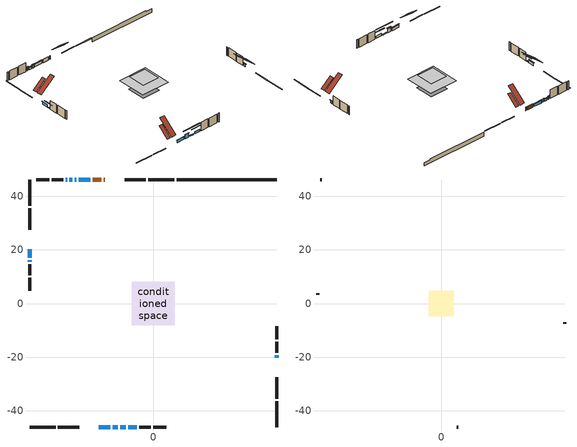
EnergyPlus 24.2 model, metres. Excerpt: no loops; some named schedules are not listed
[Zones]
conditioned space
 floor adiabatic (AdiabaticFloorConstruction): -8.06,-8.06 -8.06,8.06 8.06,8.06 8.06,-8.06 z3.25
 floor foundation (Slab1 construction): -5.08,-5.08 -5.08,5.08 5.08,5.08 5.08,-5.08 z-1.55
 floor foundation (Slab2 construction): -2.92,-2.92 -2.92,2.92 2.92,2.92 2.92,-2.92 z0
 wall outside (RimJoist1 construction): 7.78,46.15 -1.84,46.15 / -46.15,-46.15 -36.53,-46.15 / -46.15,46.15 -46.15,36.53 / 46.15,-46.15 46.15,-36.53 z0.81:1.11
 wall outside (RimJoist2 construction): -2.77,46.15 -10.74,46.15 / -35.6,-46.15 -27.63,-46.15 / -46.15,35.6 -46.15,27.63 / 46.15,-35.6 46.15,-27.63 z0.81:1.11
 wall outside (AdiabaticWallConstruction 1): -18.06,46.15 -18.47,46.15 / -19.4,46.15 -22.57,46.15 z0.81:2.84
 wall outside (AdiabaticWallConstruction): -20.31,-46.15 -16.04,-46.15 / -46.15,20.31 -46.15,17.11 / -23.5,46.15 -27.76,46.15 / 46.15,-20.31 46.15,-19.4 / -9.3,-46.15 -6.09,-46.15 z0.81:2.18; -15.12,-46.15 -13.29,-46.15 z0.81:2.94; -28.69,46.15 -29.3,46.15 / -32.23,46.15 -32.79,46.15 z0.81:2.44; -12.36,-46.15 -10.22,-46.15 z0.81:1.42; -46.15,16.18 -46.15,15.68 z0.81:1.31; -30.23,46.15 -31.3,46.15 z0.81:2.03
 wall outside (Wall1 construction): -33.71,46.15 -37.95,46.15 / -5.17,-46.15 -0.93,-46.15 / -46.15,14.75 -46.15,10.52 / 46.15,-18.47 46.15,-14.23 z0.81:5.69
 wall outside (Wall2 construction): -38.88,46.15 -43.74,46.15 / 0,-46.15 4.86,-46.15 / -46.15,9.59 -46.15,4.73 / 46.15,-13.31 46.15,-8.44 z0.81:5.69
 wall foundation (FoundationWall1 construction): 8.71,46.15,-1.55 8.71,46.15,0.81 42.41,46.15,0.81 42.41,46.15,0.4 46.15,46.15,0.4 46.15,46.15,-1.55
 window (WindowConstruction): -20.31,-46.15 -16.04,-46.15 z0.81:2.18
 window (WindowConstruction 4): -15.12,-46.15 -13.29,-46.15 z0.81:2.94
 window (WindowConstruction 5): -46.15,20.31 -46.15,17.11 z0.81:2.18
 window (WindowConstruction 6): -23.5,46.15 -27.76,46.15 z0.81:2.18
 window (WindowConstruction 7): -28.69,46.15 -29.3,46.15 z0.81:2.43
 window (WindowConstruction 9): -12.36,-46.15 -10.22,-46.15 z0.81:1.42
 window (WindowConstruction 10): -46.15,16.18 -46.15,15.68 z0.81:1.31
 window (WindowConstruction 1): -30.23,46.15 -31.3,46.15 z0.81:2.03
 window (WindowConstruction 2): 46.15,-20.31 46.15,-19.4 z0.81:2.18
 window (WindowConstruction 8): -32.23,46.15 -32.79,46.15 z0.81:2.43
 window (WindowConstruction 3): -9.3,-46.15 -6.09,-46.15 z0.81:2.18
 door (Door): -18.06,46.15 -18.47,46.15 z0.81:2.84
 door (Door 1): -19.4,46.15 -22.57,46.15 z0.81:2.84
 ceiling adiabatic (AdiabaticFloorConstruction): 8.06,-8.06 8.06,8.06 -8.06,8.06 -8.06,-8.06 z3.25
 roof outside (Roof1 construction): -13.52,46.15,5.69 -13.52,40.46,10.43 -11.66,40.46,10.43 -11.66,46.15,5.69; -24.85,-46.15,5.69 -24.85,-40.46,10.43 -26.7,-40.46,10.43 -26.7,-46.15,5.69; -46.15,24.85,5.69 -40.46,24.85,10.43 -40.46,26.7,10.43 -46.15,26.7,5.69; 46.15,-24.85,5.69 40.46,-24.85,10.43 40.46,-26.7,10.43 46.15,-26.7,5.69
attic - vented
 floor to conditioned space (Floor1 construction Reversed): -4.7,-4.7 -4.7,4.7 4.7,4.7 4.7,-4.7 z5.69
 wall outside (Wall3 construction): -44.67,46.15 -45.22,46.15 / 5.79,-46.15 6.34,-46.15 / -46.15,3.8 -46.15,3.25 / 46.15,-7.51 46.15,-6.96 z0.81:5.69
 roof outside (Roof2 construction): -17.13,46.15,5.69 -17.13,37.91,12.56 -14.44,37.91,12.56 -14.44,46.15,5.69; -21.24,-46.15,5.69 -21.24,-37.91,12.56 -23.92,-37.91,12.56 -23.92,-46.15,5.69; -46.15,21.24,5.69 -37.91,21.24,12.56 -37.91,23.92,12.56 -46.15,23.92,5.69; 46.15,-21.24,5.69 37.91,-21.24,12.56 37.91,-23.92,12.56 46.15,-23.92,5.69
shading: -15.75,-46.15 -20.61,-46.15 -20.61,-46.45 -15.75,-46.45 z2.48; -12.99,-46.15 -15.41,-46.15 -15.41,-46.45 -12.99,-46.45 z3.24; -46.15,16.81 -46.15,20.61 -46.45,20.61 -46.45,16.81 z2.48; -28.06,46.15 -23.2,46.15 -23.2,46.45 -28.06,46.45 z2.48; -29.6,46.15 -28.39,46.15 -28.39,46.45 -29.6,46.45 z2.73; -5.95,-46.15 -16.63,-46.15 -16.63,-46.45 -5.95,-46.45 z5.69; -46.15,13.24 -46.15,18.62 -46.45,18.62 -46.45,13.24 z3.75; -31.6,46.15 -29.93,46.15 -29.93,46.45 -31.6,46.45 z2.33; 46.15,-19.1 46.15,-20.61 46.45,-20.61 46.45,-19.1 z2.48; -33.08,46.15 -31.93,46.15 -31.93,46.45 -33.08,46.45 z2.73; -3.96,-46.15 -11.43,-46.15 -11.43,-46.45 -3.96,-46.45 z4.31
[Building]
Building 1: Terrain=Suburbs
[Site:Location]
Montreal Intl AP_QC: Latitude {deg}=45.47; Longitude {deg}=-73.74; Time Zone {hr}=-5; Elevation {m}=36; Keep Site Location Information=Yes
[Site:GroundTemperature:Shallow]
2.07863, -0.316383, -0.508184, 0.628371, 5.19101, 9.73239, 13.6695, 16.1636, 16.3755, 14.347, 10.5102, 6.10817
[Site:WaterMainsTemperature]
Calculation Method=Schedule; Temperature Schedule=mains temperature schedule
[Material] Roughness=Rough; Thermal Absorptance=0.9
Name | Thickness {m} | Conductivity {W/m-K} | Density {kg/m3} | Specific Heat {J/kg-K} | Solar Absorptance | Visible Absorptance
asphalt or fiberglass shingles | 0.00635 | 0.162714 | 1121.4 | 1465.45 | 0.84 | 0.84
ceiling loosefill ins | 0.254 | 0.0480833 | 16.02 | 1046.75 | 0.7 | 0.7
ceiling stud and cavity | 0.1397 | 0.0754156 | 65.682 | 1177.47 | 0.7 | 0.7
concrete 4.0 in. | 0.1016 | 1.803125 | 2242.8 | 837.4 | 0.7 | 0.7
concrete 8.0 in. | 0.2032 | 1.803125 | 2242.8 | 837.4 | 0.7 | 0.7
door material | 0.04445 | 0.0451087 | 512.64 | 1214.23 | 0.7 | 0.7
door material 1 | 0.04445 | 0.188738 | 512.64 | 1214.23 | 0.7 | 0.7
exterior vertical ins | 0.0436689 | 0.029427 | 32.04 | 1214.23 | 0.7 | 0.7
floor covering | 0.0127 | 0.0433444 | 54.468 | 1339.84 | 0.6 | 0.6
floor rigid ins; wall rigid ins 1 | 0.512978 | 0.029427 | 32.04 | 1214.23 | 0.7 | 0.7
floor stud and cavity | 0.1397 | 1.75129 | 37.0049 | 1207.88 | 0.7 | 0.7
furniture material conditioned space 1 | 0.1524 | 0.115458 | 640.8 | 1214.23 | 0.6 | 0.6
gypsum board | 0.0127 | 0.160291 | 801 | 837.4 | 0.6 | 0.6
gypsum board 1 | 0.0127 | 0.160291 | 801 | 837.4 | 0.7 | 0.7
osb sheathing 0.5 in. | 0.0127 | 0.115458 | 512.64 | 1214.23 | 0.7 | 0.7
osb sheathing 0.75 in. | 0.01905 | 0.115458 | 512.64 | 1214.23 | 0.7 | 0.7
osb sheathing 2.0 in. | 0.0508 | 0.115458 | 512.64 | 1214.23 | 0.7 | 0.7
rim joist rigid ins; wall rigid ins | 0.051816 | 0.029427 | 32.04 | 1214.23 | 0.7 | 0.7
rim joist stud and cavity | 0.0508 | 0.0409464 | 125.044 | 1163.47 | 0.6 | 0.6
roof rigid ins | 0.103632 | 0.029427 | 32.04 | 1214.23 | 0.7 | 0.7
roof stud and cavity | 0.2032 | 0.238982 | 78.34581 | 1123.46 | 0.7 | 0.7
wall stud and cavity | 0.1397 | 0.106925 | 139.0536 | 1170.24 | 0.7 | 0.7
wall stud and cavity 1 | 0.1397 | 0.104668 | 139.0536 | 1170.24 | 0.7 | 0.7
wall stud and cavity 2 | 0.0889 | 6.1454 | 50.32683 | 1063.81 | 0.6 | 0.6
wall stud and cavity 3 | 0.0889 | 0.380278 | 52.3479 | 1209.89 | 0.7 | 0.7
wall stud and cavity 4 | 0.0889 | 0.391764 | 83.0341 | 1211.67 | 0.7 | 0.7
wood siding | 0.0254 | 0.102417 | 544.68 | 1172.36 | 0 | 0
wood siding 1 | 0.00254 | 0.102417 | 544.68 | 1172.36 | 0 | 0
wood siding 2; wood siding 3; wood siding 4 | 0.0254 | 0.102417 | 544.68 | 1172.36 | 0.7 | 0.7
[WindowMaterial:SimpleGlazingSystem]
Name | U-Factor {W/m2-K} | Solar Heat Gain Coefficient
WindowMaterial | 3.09281 | 0.6
WindowMaterial 1 | 3.10643 | 0.59
WindowMaterial 2 | 3.117222 | 0.59
WindowMaterial 3 | 7.032203 | 0.77
WindowMaterial 4 | 3.06271 | 0.54
WindowMaterial 5 | 6.69323 | 0.75
WindowMaterial 6 | 5.16244 | 0.63
WindowMaterial 7 | 6.50188 | 0.55
[Construction]
AdiabaticFloorConstruction: floor stud and cavity, floor rigid ins, osb sheathing 0.75 in., floor covering
AdiabaticWallConstruction: wood siding 3, wall rigid ins 1, wall stud and cavity 3, gypsum board
AdiabaticWallConstruction 1: wood siding 4, wall rigid ins 1, wall stud and cavity 3, gypsum board
Door: door material
Door 1: door material 1
Floor1 construction Reversed: gypsum board, ceiling stud and cavity, ceiling loosefill ins
FoundationWall1 construction: concrete 8.0 in., gypsum board 1
furniture construction conditioned space 1: furniture material conditioned space 1
PartitionWallConstruction: gypsum board, wall stud and cavity 4, gypsum board
RimJoist1 construction; RimJoist2 construction: wood siding 2, rim joist rigid ins, osb sheathing 2.0 in., rim joist stud and cavity
Roof1 construction: asphalt or fiberglass shingles, roof rigid ins, osb sheathing 0.75 in., roof stud and cavity, gypsum board
Roof2 construction: asphalt or fiberglass shingles
Slab1 construction; Slab2 construction: concrete 4.0 in.
Wall1 construction: wood siding, wall rigid ins, osb sheathing 0.5 in., wall stud and cavity, gypsum board
Wall2 construction: wood siding, wall rigid ins, osb sheathing 0.5 in., wall stud and cavity 1, gypsum board
Wall3 construction: wood siding 1, wall stud and cavity 2
WindowConstruction; WindowConstruction 3; WindowConstruction 5; WindowConstruction 6: WindowMaterial
WindowConstruction 1: WindowMaterial 1
WindowConstruction 10: WindowMaterial 7
WindowConstruction 2: WindowMaterial 2
WindowConstruction 4: WindowMaterial 3
WindowConstruction 7: WindowMaterial 4
WindowConstruction 8: WindowMaterial 5
WindowConstruction 9: WindowMaterial 6
[Zone] Multiplier=1; Part of Total Floor Area=Yes
Name | Volume {m3}
attic - vented | 88.8018
conditioned space | 907.5
[Space]
Name | Zone | Volume {m3}
attic - vented 1 | attic - vented | 88.8018
conditioned space 1 | conditioned space | 907.5
[ZoneInfiltration:EffectiveLeakageArea]
infil attic - vented 1: Zone or Space=attic - vented 1; Schedule=Always On Discrete; Effective Air Leakage Area {cm2}=3539.2; Stack Coefficient=0.000816882; Wind Coefficient=1.93108e-05
[ZoneMixing]
whole house fan mix: Zone or Space=attic - vented; Schedule=Always On Continuous; Design Flow Rate Calculation Method=Flow/Zone; Design Flow Rate {m3/s}=0; Source Zone or Space=conditioned space
[SurfaceProperty:ExposedFoundationPerimeter] Exposed Perimeter Calculation Method=TotalExposedPerimeter
Name | Total Exposed Perimeter {m}
Slab1 | 37.439
Slab2 | 14.076
[InternalMass] Zone or ZoneList=conditioned space; Space or SpaceList=conditioned space 1
Name | Construction | Surface Area {m2}
furniture mass conditioned space 1 | furniture construction conditioned space 1 | 158.84
partition wall mass | PartitionWallConstruction | 397.1
[Lights]
interior lighting: Zone or ZoneList or Space or SpaceList=conditioned space 1; Schedule=interior lighting schedule; Design Level Calculation Method=LightingLevel; Lighting Level {W}=343.2; Return Air Fraction=0; Fraction Radiant=0.6; Fraction Visible=0.2; Fraction Replaceable=1
[People]
occupants: Zone or ZoneList or Space or SpaceList=conditioned space 1; Number of People Schedule=occupants schedule; Number of People Calculation Method=People; Number of People=3; Fraction Radiant=0.314171; Sensible Heat Fraction=0.56303; Activity Level Schedule=occupants activity schedule; Carbon Dioxide Generation Rate {m3/s-W}=0; Enable ASHRAE 55 Comfort Warnings=No; Mean Radiant Temperature Calculation Type=EnclosureAveraged
[ElectricEquipment] Zone or ZoneList or Space or SpaceList=conditioned space 1; Design Level Calculation Method=EquipmentLevel
Name | Schedule | Design Level {W} | Fraction Latent | Fraction Radiant | Fraction Lost
clothes dryer | clothes dryer schedule | 140.772 | 0.015 | 0.081 | 0.85
clothes washer | clothes washer schedule | 32.1985 | 0.03 | 0.162 | 0.7
cooking range | cooking range schedule | 215.147 | 0.08 | 0.432 | 0.2
dishwasher | dishwasher schedule | 66.8632 | 0.3 | 0.18 | 0.4
fridge | fridge schedule | 72.9452 | 0 | 0.6 | 0
mech vent house fan | mech vent house fan schedule | 0 | 0 | 0 | 1
mech vent house fan cfis | mech vent house fan cfis schedule | 0 | 0 | 0 | 0
misc plug loads | misc plug loads schedule | 494.7 | 0.045 | 0.513 | 0.1
whole house fan | Always On Discrete | 0 | 0 | 0 | 1
[OtherEquipment] Zone or ZoneList or Space or SpaceList=conditioned space 1; Design Level Calculation Method=EquipmentLevel
Name | Fuel Type | Schedule | Design Level {W} | Fraction Latent | Fraction Radiant | Fraction Lost
clothes dryer 1 | Electricity | clothes dryer schedule | 0 | 0.015 | 0.081 | 0.85
cooking range 1 | Electricity | cooking range schedule | 0 | 0.08 | 0.432 | 0.2
general water use latent | None | general water use schedule | 62.594 | 1 | 0 | 0
general water use sensible | None | general water use schedule | -61.6891 | 0 | 0.6 | 0
mech vent house fan latent load | None | Always On Discrete | 0 | 1 | 0 | 0
mech vent house fan sensible load | None | Always On Discrete | 0 | 0 | 0 | 0
water heater energy adjustment1 | Electricity | Always On Discrete | 0.01 | 0 | 0 | 1
[ZoneInfiltration:DesignFlowRate] Zone or ZoneList or Space or SpaceList=conditioned space 1; Schedule=Always On Discrete; Design Flow Rate Calculation Method=Flow/Zone; Design Flow Rate {m3/s}=0
infil flow; natural vent flow; whole house fan flow
[Foundation:Kiva] Initial Indoor Air Temperature {C}=21; Wall Depth Below Slab {m}=0.2032
Name | Wall Height Above Grade {m} | Custom Block Material Name 1 | Custom Block Depth 1 {m} | Custom Block X Position 1 {m} | Custom Block Z Position 1 {m}
Foundation Kiva 1 | 0.810006 | exterior vertical ins | 2.36001 | 0.2159 | 0
Foundation Kiva 2 | 0.1016
[Foundation:Kiva:Settings]
Soil Conductivity {W/m-K}=0.849921; Soil Density {kg/m3}=1842.3; Soil Specific Heat {J/kg-K}=418.7; Ground Solar Absorptivity=0.9; Ground Thermal Absorptivity=0.9; Ground Surface Roughness {m}=0.03; Far-Field Width {m}=40; Deep-Ground Boundary Condition=ZeroFlux; Deep-Ground Depth {m}=40; Minimum Cell Dimension {m}=0.2; Maximum Cell Growth Coefficient=3; Simulation Timestep=Timestep
[Exterior:Lights]
exterior lighting: Schedule=exterior lighting schedule; Design Level {W}=75.6
[Schedule:Constant]
Name | Hourly Value
Always On Continuous; mech vent house fan schedule; mech vent house fan cfis schedule; Always On Discrete | 1
occupants activity schedule | 117.228
fridge schedule | 0
[Schedule:Week:Daily]
interior lighting schedule Week Rule - Jan1-Jan27: interior lighting schedule day, interior lighting schedule day, interior lighting schedule day, interior lighting schedule day, interior lighting schedule day, interior lighting schedule day, interior lighting schedule day, interior lighting schedule default day, interior lighting schedule default day, interior lighting schedule default day, interior lighting schedule default day, interior lighting schedule default day
interior lighting schedule Week Rule - Jan28-Feb3: interior lighting schedule day, interior lighting schedule day, interior lighting schedule day, interior lighting schedule day, interior lighting schedule day 1, interior lighting schedule day 1, interior lighting schedule day 1, interior lighting schedule default day, interior lighting schedule default day, interior lighting schedule default day, interior lighting schedule default day, interior lighting schedule default day
interior lighting schedule Week Rule - Feb4-Feb24: interior lighting schedule day 1, interior lighting schedule day 1, interior lighting schedule day 1, interior lighting schedule day 1, interior lighting schedule day 1, interior lighting schedule day 1, interior lighting schedule day 1, interior lighting schedule default day, interior lighting schedule default day, interior lighting schedule default day, interior lighting schedule default day, interior lighting schedule default day
interior lighting schedule Week Rule - Feb25-Mar3: interior lighting schedule day 1, interior lighting schedule day 1, interior lighting schedule day 1, interior lighting schedule day 1, interior lighting schedule day 2, interior lighting schedule day 2, interior lighting schedule day 2, interior lighting schedule default day, interior lighting schedule default day, interior lighting schedule default day, interior lighting schedule default day, interior lighting schedule default day
interior lighting schedule Week Rule - Mar4-Mar31: interior lighting schedule day 2, interior lighting schedule day 2, interior lighting schedule day 2, interior lighting schedule day 2, interior lighting schedule day 2, interior lighting schedule day 2, interior lighting schedule day 2, interior lighting schedule default day, interior lighting schedule default day, interior lighting schedule default day, interior lighting schedule default day, interior lighting schedule default day
interior lighting schedule Week Rule - Apr1-Apr28: interior lighting schedule day 3, interior lighting schedule day 3, interior lighting schedule day 3, interior lighting schedule day 3, interior lighting schedule day 3, interior lighting schedule day 3, interior lighting schedule day 3, interior lighting schedule default day, interior lighting schedule default day, interior lighting schedule default day, interior lighting schedule default day, interior lighting schedule default day
interior lighting schedule Week Rule - Apr29-May5: interior lighting schedule day 3, interior lighting schedule day 3, interior lighting schedule day 4, interior lighting schedule day 4, interior lighting schedule day 4, interior lighting schedule day 4, interior lighting schedule day 4, interior lighting schedule default day, interior lighting schedule default day, interior lighting schedule default day, interior lighting schedule default day, interior lighting schedule default day
interior lighting schedule Week Rule - May6-May26: interior lighting schedule day 4, interior lighting schedule day 4, interior lighting schedule day 4, interior lighting schedule day 4, interior lighting schedule day 4, interior lighting schedule day 4, interior lighting schedule day 4, interior lighting schedule default day, interior lighting schedule default day, interior lighting schedule default day, interior lighting schedule default day, interior lighting schedule default day
interior lighting schedule Week Rule - May27-Jun2: interior lighting schedule day 4, interior lighting schedule day 4, interior lighting schedule day 4, interior lighting schedule day 4, interior lighting schedule day 4, interior lighting schedule day 5, interior lighting schedule day 5, interior lighting schedule default day, interior lighting schedule default day, interior lighting schedule default day, interior lighting schedule default day, interior lighting schedule default day
interior lighting schedule Week Rule - Jun3-Jun30: interior lighting schedule day 5, interior lighting schedule day 5, interior lighting schedule day 5, interior lighting schedule day 5, interior lighting schedule day 5, interior lighting schedule day 5, interior lighting schedule day 5, interior lighting schedule default day, interior lighting schedule default day, interior lighting schedule default day, interior lighting schedule default day, interior lighting schedule default day
interior lighting schedule Week Rule - Jul1-Jul28: interior lighting schedule day 6, interior lighting schedule day 6, interior lighting schedule day 6, interior lighting schedule day 6, interior lighting schedule day 6, interior lighting schedule day 6, interior lighting schedule day 6, interior lighting schedule default day, interior lighting schedule default day, interior lighting schedule default day, interior lighting schedule default day, interior lighting schedule default day
interior lighting schedule Week Rule - Jul29-Aug4: interior lighting schedule day 6, interior lighting schedule day 6, interior lighting schedule day 6, interior lighting schedule day 7, interior lighting schedule day 7, interior lighting schedule day 7, interior lighting schedule day 7, interior lighting schedule default day, interior lighting schedule default day, interior lighting schedule default day, interior lighting schedule default day, interior lighting schedule default day
interior lighting schedule Week Rule - Aug5-Aug25: interior lighting schedule day 7, interior lighting schedule day 7, interior lighting schedule day 7, interior lighting schedule day 7, interior lighting schedule day 7, interior lighting schedule day 7, interior lighting schedule day 7, interior lighting schedule default day, interior lighting schedule default day, interior lighting schedule default day, interior lighting schedule default day, interior lighting schedule default day
interior lighting schedule Week Rule - Aug26-Sep1: interior lighting schedule day 7, interior lighting schedule day 7, interior lighting schedule day 7, interior lighting schedule day 7, interior lighting schedule day 7, interior lighting schedule day 7, interior lighting schedule day 8, interior lighting schedule default day, interior lighting schedule default day, interior lighting schedule default day, interior lighting schedule default day, interior lighting schedule default day
interior lighting schedule Week Rule - Sep2-Sep29: interior lighting schedule day 8, interior lighting schedule day 8, interior lighting schedule day 8, interior lighting schedule day 8, interior lighting schedule day 8, interior lighting schedule day 8, interior lighting schedule day 8, interior lighting schedule default day, interior lighting schedule default day, interior lighting schedule default day, interior lighting schedule default day, interior lighting schedule default day
interior lighting schedule Week Rule - Sep30-Oct6: interior lighting schedule day 8, interior lighting schedule day 9, interior lighting schedule day 9, interior lighting schedule day 9, interior lighting schedule day 9, interior lighting schedule day 9, interior lighting schedule day 9, interior lighting schedule default day, interior lighting schedule default day, interior lighting schedule default day, interior lighting schedule default day, interior lighting schedule default day
interior lighting schedule Week Rule - Oct7-Oct27: interior lighting schedule day 9, interior lighting schedule day 9, interior lighting schedule day 9, interior lighting schedule day 9, interior lighting schedule day 9, interior lighting schedule day 9, interior lighting schedule day 9, interior lighting schedule default day, interior lighting schedule default day, interior lighting schedule default day, interior lighting schedule default day, interior lighting schedule default day
interior lighting schedule Week Rule - Oct28-Nov3: interior lighting schedule day 9, interior lighting schedule day 9, interior lighting schedule day 9, interior lighting schedule day 9, interior lighting schedule day 10, interior lighting schedule day 10, interior lighting schedule day 10, interior lighting schedule default day, interior lighting schedule default day, interior lighting schedule default day, interior lighting schedule default day, interior lighting schedule default day
interior lighting schedule Week Rule - Nov4-Nov24: interior lighting schedule day 10, interior lighting schedule day 10, interior lighting schedule day 10, interior lighting schedule day 10, interior lighting schedule day 10, interior lighting schedule day 10, interior lighting schedule day 10, interior lighting schedule default day, interior lighting schedule default day, interior lighting schedule default day, interior lighting schedule default day, interior lighting schedule default day
interior lighting schedule Week Rule - Nov25-Dec1: interior lighting schedule day 10, interior lighting schedule day 10, interior lighting schedule day 10, interior lighting schedule day 10, interior lighting schedule day 10, interior lighting schedule day 10, interior lighting schedule day 11, interior lighting schedule default day, interior lighting schedule default day, interior lighting schedule default day, interior lighting schedule default day, interior lighting schedule default day
interior lighting schedule Week Rule - Dec2-Dec31: interior lighting schedule day 11, interior lighting schedule day 11, interior lighting schedule day 11, interior lighting schedule day 11, interior lighting schedule day 11, interior lighting schedule day 11, interior lighting schedule day 11, interior lighting schedule default day, interior lighting schedule default day, interior lighting schedule default day, interior lighting schedule default day, interior lighting schedule default day
occupants schedule Week Rule - Jan1-Dec31: occupants schedule day, occupants schedule day, occupants schedule day, occupants schedule day, occupants schedule day, occupants schedule day, occupants schedule day, occupants schedule default day, occupants schedule default day, occupants schedule default day, occupants schedule default day, occupants schedule default day
clothes dryer schedule Week Rule - Jan1-Dec31: clothes dryer schedule day, clothes dryer schedule day, clothes dryer schedule day, clothes dryer schedule day, clothes dryer schedule day, clothes dryer schedule day, clothes dryer schedule day, clothes dryer schedule default day, clothes dryer schedule default day, clothes dryer schedule default day, clothes dryer schedule default day, clothes dryer schedule default day
clothes washer schedule Week Rule - Jan1-Dec31: clothes washer schedule day, clothes washer schedule day, clothes washer schedule day, clothes washer schedule day, clothes washer schedule day, clothes washer schedule day, clothes washer schedule day, clothes washer schedule default day, clothes washer schedule default day, clothes washer schedule default day, clothes washer schedule default day, clothes washer schedule default day
cooking range schedule Week Rule - Jan1-Dec31: cooking range schedule day, cooking range schedule day, cooking range schedule day, cooking range schedule day, cooking range schedule day, cooking range schedule day, cooking range schedule day, cooking range schedule default day, cooking range schedule default day, cooking range schedule default day, cooking range schedule default day, cooking range schedule default day
dishwasher schedule Week Rule - Jan1-Dec31: dishwasher schedule day, dishwasher schedule day, dishwasher schedule day, dishwasher schedule day, dishwasher schedule day, dishwasher schedule day, dishwasher schedule day, dishwasher schedule default day, dishwasher schedule default day, dishwasher schedule default day, dishwasher schedule default day, dishwasher schedule default day
misc plug loads schedule Week Rule - Jan1-Dec31: misc plug loads schedule day, misc plug loads schedule day, misc plug loads schedule day, misc plug loads schedule day, misc plug loads schedule day, misc plug loads schedule day, misc plug loads schedule day, misc plug loads schedule default day, misc plug loads schedule default day, misc plug loads schedule default day, misc plug loads schedule default day, misc plug loads schedule default day
general water use schedule Week Rule - Jan1-Dec31: general water use schedule day, general water use schedule day, general water use schedule day, general water use schedule day, general water use schedule day, general water use schedule day, general water use schedule day, general water use schedule default day, general water use schedule default day, general water use schedule default day, general water use schedule default day, general water use schedule default day
exterior lighting schedule Week Rule - Jan1-Jan27: exterior lighting schedule day, exterior lighting schedule day, exterior lighting schedule day, exterior lighting schedule day, exterior lighting schedule day, exterior lighting schedule day, exterior lighting schedule day, exterior lighting schedule default day, exterior lighting schedule default day, exterior lighting schedule default day, exterior lighting schedule default day, exterior lighting schedule default day
exterior lighting schedule Week Rule - Jan28-Feb3: exterior lighting schedule day, exterior lighting schedule day, exterior lighting schedule day, exterior lighting schedule day, exterior lighting schedule day 1, exterior lighting schedule day 1, exterior lighting schedule day 1, exterior lighting schedule default day, exterior lighting schedule default day, exterior lighting schedule default day, exterior lighting schedule default day, exterior lighting schedule default day
exterior lighting schedule Week Rule - Feb4-Feb24: exterior lighting schedule day 1, exterior lighting schedule day 1, exterior lighting schedule day 1, exterior lighting schedule day 1, exterior lighting schedule day 1, exterior lighting schedule day 1, exterior lighting schedule day 1, exterior lighting schedule default day, exterior lighting schedule default day, exterior lighting schedule default day, exterior lighting schedule default day, exterior lighting schedule default day
exterior lighting schedule Week Rule - Feb25-Mar3: exterior lighting schedule day 1, exterior lighting schedule day 1, exterior lighting schedule day 1, exterior lighting schedule day 1, exterior lighting schedule day 2, exterior lighting schedule day 2, exterior lighting schedule day 2, exterior lighting schedule default day, exterior lighting schedule default day, exterior lighting schedule default day, exterior lighting schedule default day, exterior lighting schedule default day
exterior lighting schedule Week Rule - Mar4-Mar31: exterior lighting schedule day 2, exterior lighting schedule day 2, exterior lighting schedule day 2, exterior lighting schedule day 2, exterior lighting schedule day 2, exterior lighting schedule day 2, exterior lighting schedule day 2, exterior lighting schedule default day, exterior lighting schedule default day, exterior lighting schedule default day, exterior lighting schedule default day, exterior lighting schedule default day
exterior lighting schedule Week Rule - Apr1-Apr28: exterior lighting schedule day 3, exterior lighting schedule day 3, exterior lighting schedule day 3, exterior lighting schedule day 3, exterior lighting schedule day 3, exterior lighting schedule day 3, exterior lighting schedule day 3, exterior lighting schedule default day, exterior lighting schedule default day, exterior lighting schedule default day, exterior lighting schedule default day, exterior lighting schedule default day
exterior lighting schedule Week Rule - Apr29-May5: exterior lighting schedule day 3, exterior lighting schedule day 3, exterior lighting schedule day 4, exterior lighting schedule day 4, exterior lighting schedule day 4, exterior lighting schedule day 4, exterior lighting schedule day 4, exterior lighting schedule default day, exterior lighting schedule default day, exterior lighting schedule default day, exterior lighting schedule default day, exterior lighting schedule default day
exterior lighting schedule Week Rule - May6-May26: exterior lighting schedule day 4, exterior lighting schedule day 4, exterior lighting schedule day 4, exterior lighting schedule day 4, exterior lighting schedule day 4, exterior lighting schedule day 4, exterior lighting schedule day 4, exterior lighting schedule default day, exterior lighting schedule default day, exterior lighting schedule default day, exterior lighting schedule default day, exterior lighting schedule default day
exterior lighting schedule Week Rule - May27-Jun2: exterior lighting schedule day 4, exterior lighting schedule day 4, exterior lighting schedule day 4, exterior lighting schedule day 4, exterior lighting schedule day 4, exterior lighting schedule day 5, exterior lighting schedule day 5, exterior lighting schedule default day, exterior lighting schedule default day, exterior lighting schedule default day, exterior lighting schedule default day, exterior lighting schedule default day
exterior lighting schedule Week Rule - Jun3-Jun30: exterior lighting schedule day 5, exterior lighting schedule day 5, exterior lighting schedule day 5, exterior lighting schedule day 5, exterior lighting schedule day 5, exterior lighting schedule day 5, exterior lighting schedule day 5, exterior lighting schedule default day, exterior lighting schedule default day, exterior lighting schedule default day, exterior lighting schedule default day, exterior lighting schedule default day
exterior lighting schedule Week Rule - Jul1-Jul28: exterior lighting schedule day 6, exterior lighting schedule day 6, exterior lighting schedule day 6, exterior lighting schedule day 6, exterior lighting schedule day 6, exterior lighting schedule day 6, exterior lighting schedule day 6, exterior lighting schedule default day, exterior lighting schedule default day, exterior lighting schedule default day, exterior lighting schedule default day, exterior lighting schedule default day
exterior lighting schedule Week Rule - Jul29-Aug4: exterior lighting schedule day 6, exterior lighting schedule day 6, exterior lighting schedule day 6, exterior lighting schedule day 7, exterior lighting schedule day 7, exterior lighting schedule day 7, exterior lighting schedule day 7, exterior lighting schedule default day, exterior lighting schedule default day, exterior lighting schedule default day, exterior lighting schedule default day, exterior lighting schedule default day
exterior lighting schedule Week Rule - Aug5-Aug25: exterior lighting schedule day 7, exterior lighting schedule day 7, exterior lighting schedule day 7, exterior lighting schedule day 7, exterior lighting schedule day 7, exterior lighting schedule day 7, exterior lighting schedule day 7, exterior lighting schedule default day, exterior lighting schedule default day, exterior lighting schedule default day, exterior lighting schedule default day, exterior lighting schedule default day
exterior lighting schedule Week Rule - Aug26-Sep1: exterior lighting schedule day 7, exterior lighting schedule day 7, exterior lighting schedule day 7, exterior lighting schedule day 7, exterior lighting schedule day 7, exterior lighting schedule day 7, exterior lighting schedule day 8, exterior lighting schedule default day, exterior lighting schedule default day, exterior lighting schedule default day, exterior lighting schedule default day, exterior lighting schedule default day
exterior lighting schedule Week Rule - Sep2-Sep29: exterior lighting schedule day 8, exterior lighting schedule day 8, exterior lighting schedule day 8, exterior lighting schedule day 8, exterior lighting schedule day 8, exterior lighting schedule day 8, exterior lighting schedule day 8, exterior lighting schedule default day, exterior lighting schedule default day, exterior lighting schedule default day, exterior lighting schedule default day, exterior lighting schedule default day
exterior lighting schedule Week Rule - Sep30-Oct6: exterior lighting schedule day 8, exterior lighting schedule day 9, exterior lighting schedule day 9, exterior lighting schedule day 9, exterior lighting schedule day 9, exterior lighting schedule day 9, exterior lighting schedule day 9, exterior lighting schedule default day, exterior lighting schedule default day, exterior lighting schedule default day, exterior lighting schedule default day, exterior lighting schedule default day
exterior lighting schedule Week Rule - Oct7-Oct27: exterior lighting schedule day 9, exterior lighting schedule day 9, exterior lighting schedule day 9, exterior lighting schedule day 9, exterior lighting schedule day 9, exterior lighting schedule day 9, exterior lighting schedule day 9, exterior lighting schedule default day, exterior lighting schedule default day, exterior lighting schedule default day, exterior lighting schedule default day, exterior lighting schedule default day
exterior lighting schedule Week Rule - Oct28-Nov3: exterior lighting schedule day 9, exterior lighting schedule day 9, exterior lighting schedule day 9, exterior lighting schedule day 9, exterior lighting schedule day 10, exterior lighting schedule day 10, exterior lighting schedule day 10, exterior lighting schedule default day, exterior lighting schedule default day, exterior lighting schedule default day, exterior lighting schedule default day, exterior lighting schedule default day
exterior lighting schedule Week Rule - Nov4-Nov24: exterior lighting schedule day 10, exterior lighting schedule day 10, exterior lighting schedule day 10, exterior lighting schedule day 10, exterior lighting schedule day 10, exterior lighting schedule day 10, exterior lighting schedule day 10, exterior lighting schedule default day, exterior lighting schedule default day, exterior lighting schedule default day, exterior lighting schedule default day, exterior lighting schedule default day
exterior lighting schedule Week Rule - Nov25-Dec1: exterior lighting schedule day 10, exterior lighting schedule day 10, exterior lighting schedule day 10, exterior lighting schedule day 10, exterior lighting schedule day 10, exterior lighting schedule day 10, exterior lighting schedule day 11, exterior lighting schedule default day, exterior lighting schedule default day, exterior lighting schedule default day, exterior lighting schedule default day, exterior lighting schedule default day
[Schedule:Year]
interior lighting schedule: interior lighting schedule Week Rule - Jan1-Jan27, 1, 1, 1, 27, interior lighting schedule Week Rule - Jan28-Feb3, 1, 28, 2, 3, interior lighting schedule Week Rule - Feb4-Feb24, 2, 4, 2, 24, interior lighting schedule Week Rule - Feb25-Mar3, 2, 25, 3, 3, interior lighting schedule Week Rule - Mar4-Mar31, 3, 4, 3, 31, interior lighting schedule Week Rule - Apr1-Apr28, 4, 1, 4, 28, interior lighting schedule Week Rule - Apr29-May5, 4, 29, 5, 5, interior lighting schedule Week Rule - May6-May26, 5, 6, 5, 26, interior lighting schedule Week Rule - May27-Jun2, 5, 27, 6, 2, interior lighting schedule Week Rule - Jun3-Jun30, 6, 3, 6, 30, interior lighting schedule Week Rule - Jul1-Jul28, 7, 1, 7, 28, interior lighting schedule Week Rule - Jul29-Aug4, 7, 29, 8, 4, interior lighting schedule Week Rule - Aug5-Aug25, 8, 5, 8, 25, interior lighting schedule Week Rule - Aug26-Sep1, 8, 26, 9, 1, interior lighting schedule Week Rule - Sep2-Sep29, 9, 2, 9, 29, interior lighting schedule Week Rule - Sep30-Oct6, 9, 30, 10, 6, interior lighting schedule Week Rule - Oct7-Oct27, 10, 7, 10, 27, interior lighting schedule Week Rule - Oct28-Nov3, 10, 28, 11, 3, interior lighting schedule Week Rule - Nov4-Nov24, 11, 4, 11, 24, interior lighting schedule Week Rule - Nov25-Dec1, 11, 25, 12, 1, interior lighting schedule Week Rule - Dec2-Dec31, 12, 2, 12, 31
occupants schedule: occupants schedule Week Rule - Jan1-Dec31, 1, 1, 12, 31
clothes dryer schedule: clothes dryer schedule Week Rule - Jan1-Dec31, 1, 1, 12, 31
clothes washer schedule: clothes washer schedule Week Rule - Jan1-Dec31, 1, 1, 12, 31
cooking range schedule: cooking range schedule Week Rule - Jan1-Dec31, 1, 1, 12, 31
dishwasher schedule: dishwasher schedule Week Rule - Jan1-Dec31, 1, 1, 12, 31
misc plug loads schedule: misc plug loads schedule Week Rule - Jan1-Dec31, 1, 1, 12, 31
general water use schedule: general water use schedule Week Rule - Jan1-Dec31, 1, 1, 12, 31
exterior lighting schedule: exterior lighting schedule Week Rule - Jan1-Jan27, 1, 1, 1, 27, exterior lighting schedule Week Rule - Jan28-Feb3, 1, 28, 2, 3, exterior lighting schedule Week Rule - Feb4-Feb24, 2, 4, 2, 24, exterior lighting schedule Week Rule - Feb25-Mar3, 2, 25, 3, 3, exterior lighting schedule Week Rule - Mar4-Mar31, 3, 4, 3, 31, exterior lighting schedule Week Rule - Apr1-Apr28, 4, 1, 4, 28, exterior lighting schedule Week Rule - Apr29-May5, 4, 29, 5, 5, exterior lighting schedule Week Rule - May6-May26, 5, 6, 5, 26, exterior lighting schedule Week Rule - May27-Jun2, 5, 27, 6, 2, exterior lighting schedule Week Rule - Jun3-Jun30, 6, 3, 6, 30, exterior lighting schedule Week Rule - Jul1-Jul28, 7, 1, 7, 28, exterior lighting schedule Week Rule - Jul29-Aug4, 7, 29, 8, 4, exterior lighting schedule Week Rule - Aug5-Aug25, 8, 5, 8, 25, exterior lighting schedule Week Rule - Aug26-Sep1, 8, 26, 9, 1, exterior lighting schedule Week Rule - Sep2-Sep29, 9, 2, 9, 29, exterior lighting schedule Week Rule - Sep30-Oct6, 9, 30, 10, 6, exterior lighting schedule Week Rule - Oct7-Oct27, 10, 7, 10, 27, exterior lighting schedule Week Rule - Oct28-Nov3, 10, 28, 11, 3, exterior lighting schedule Week Rule - Nov4-Nov24, 11, 4, 11, 24, exterior lighting schedule Week Rule - Nov25-Dec1, 11, 25, 12, 1, exterior lighting schedule Week Rule - Dec2-Dec31, 12, 2, 12, 31
[Schedule:Compact]
mains temperature schedule: Through: 01/01, For: AllDays, Until: 24:00, 6.56833, Through: 01/02, For: AllDays, Until: 24:00, 6.48722, Through: 01/03, For: AllDays, Until: 24:00, 6.40722, Through: 01/04, For: AllDays, Until: 24:00, 6.32889, Through: 01/05, For: AllDays, Until: 24:00, 6.25167, Through: 01/06, For: AllDays, Until: 24:00, 6.17611, Through: 01/07, For: AllDays, Until: 24:00, 6.10222, Through: 01/08, For: AllDays, Until: 24:00, 6.02944, Through: 01/09, For: AllDays, Until: 24:00, 5.95833, Through: 01/10, For: AllDays, Until: 24:00, 5.88889, Through: 01/11, For: AllDays, Until: 24:00, 5.82056, Through: 01/12, For: AllDays, Until: 24:00, 5.75444, Through: 01/13, For: AllDays, Until: 24:00, 5.68944, Through: 01/14, For: AllDays, Until: 24:00, 5.62611, Through: 01/15, For: AllDays, Until: 24:00, 5.56444, Through: 01/16, For: AllDays, Until: 24:00, 5.50444, Through: 01/17, For: AllDays, Until: 24:00, 5.44611, Through: 01/18, For: AllDays, Until: 24:00, 5.38944, Through: 01/19, For: AllDays, Until: 24:00, 5.33389, Through: 01/20, For: AllDays, Until: 24:00, 5.28111, Through: 01/21, For: AllDays, Until: 24:00, 5.22944, Through: 01/22, For: AllDays, Until: 24:00, 5.17944, Through: 01/23, For: AllDays, Until: 24:00, 5.13111, Through: 01/24, For: AllDays, Until: 24:00, 5.085, Through: 01/25, For: AllDays, Until: 24:00, 5.04056, Through: 01/26, For: AllDays, Until: 24:00, 4.99778, Through: 01/27, For: AllDays, Until: 24:00, 4.95667, Through: 01/28, For: AllDays, Until: 24:00, 4.91778, Through: 01/29, For: AllDays, Until: 24:00, 4.88056, Through: 01/30, For: AllDays, Until: 24:00, 4.845, Through: 01/31, For: AllDays, Until: 24:00, 4.81167, Through: 02/01, For: AllDays, Until: 24:00, 4.77944, Through: 02/02, For: AllDays, Until: 24:00, 4.75, Through: 02/03, For: AllDays, Until: 24:00, 4.72167, Through: 02/04, For: AllDays, Until: 24:00, 4.69611, Through: 02/05, For: AllDays, Until: 24:00, 4.67167, Through: 02/06, For: AllDays, Until: 24:00, 4.64944, Through: 02/07, For: AllDays, Until: 24:00, 4.62889, Through: 02/08, For: AllDays, Until: 24:00, 4.61056, Through: 02/09, For: AllDays, Until: 24:00, 4.59389, Through: 02/10, For: AllDays, Until: 24:00, 4.57944, Through: 02/11, For: AllDays, Until: 24:00, 4.56667, Through: 02/12, For: AllDays, Until: 24:00, 4.55611, Through: 02/13, For: AllDays, Until: 24:00, 4.54722, Through: 02/14, For: AllDays, Until: 24:00, 4.54056, Through: 02/15, For: AllDays, Until: 24:00, 4.53556, Through: 02/16, For: AllDays, Until: 24:00, 4.53278, Through: 02/17, For: AllDays, Until: 24:00, 4.53167, Through: 02/18, For: AllDays, Until: 24:00, 4.53278, Through: 02/19, For: AllDays, Until: 24:00, 4.53556, Through: 02/20, For: AllDays, Until: 24:00, 4.54056, Through: 02/21, For: AllDays, Until: 24:00, 4.54722, Through: 02/22, For: AllDays, Until: 24:00, 4.55611, Through: 02/23, For: AllDays, Until: 24:00, 4.56667, Through: 02/24, For: AllDays, Until: 24:00, 4.57944, Through: 02/25, For: AllDays, Until: 24:00, 4.59389, Through: 02/26, For: AllDays, Until: 24:00, 4.61056, Through: 02/27, For: AllDays, Until: 24:00, 4.62889, Through: 02/28, For: AllDays, Until: 24:00, 4.64889, Through: 03/01, For: AllDays, Until: 24:00, 4.67111, Through: 03/02, For: AllDays, Until: 24:00, 4.69556, Through: 03/03, For: AllDays, Until: 24:00, 4.72167, Through: 03/04, For: AllDays, Until: 24:00, 4.74944, Through: 03/05, For: AllDays, Until: 24:00, 4.77944, Through: 03/06, For: AllDays, Until: 24:00, 4.81111, Through: 03/07, For: AllDays, Until: 24:00, 4.84444, Through: 03/08, For: AllDays, Until: 24:00, 4.88, Through: 03/09, For: AllDays, Until: 24:00, 4.91722, Through: 03/10, For: AllDays, Until: 24:00, 4.95611, Through: 03/11, For: AllDays, Until: 24:00, 4.99722, Through: 03/12, For: AllDays, Until: 24:00, 5.04, Through: 03/13, For: AllDays, Until: 24:00, 5.08444, Through: 03/14, For: AllDays, Until: 24:00, 5.13056, Through: 03/15, For: AllDays, Until: 24:00, 5.17889, Through: 03/16, For: AllDays, Until: 24:00, 5.22833, Through: 03/17, For: AllDays, Until: 24:00, 5.28, Through: 03/18, For: AllDays, Until: 24:00, 5.33333, Through: 03/19, For: AllDays, Until: 24:00, 5.38833, Through: 03/20, For: AllDays, Until: 24:00, 5.445, Through: 03/21, For: AllDays, Until: 24:00, 5.50333, Through: 03/22, For: AllDays, Until: 24:00, 5.56333, Through: 03/23, For: AllDays, Until: 24:00, 5.625, Through: 03/24, For: AllDays, Until: 24:00, 5.68833, Through: 03/25, For: AllDays, Until: 24:00, 5.75333, Through: 03/26, For: AllDays, Until: 24:00, 5.81944, Through: 03/27, For: AllDays, Until: 24:00, 5.88778, Through: 03/28, For: AllDays, Until: 24:00, 5.95722, Through: 03/29, For: AllDays, Until: 24:00, 6.02833, Through: 03/30, For: AllDays, Until: 24:00, 6.10111, Through: 03/31, For: AllDays, Until: 24:00, 6.175, Through: 04/01, For: AllDays, Until: 24:00, 6.25056, Through: 04/02, For: AllDays, Until: 24:00, 6.32778, Through: 04/03, For: AllDays, Until: 24:00, 6.40611, Through: 04/04, For: AllDays, Until: 24:00, 6.48556, Through: 04/05, For: AllDays, Until: 24:00, 6.56722, Through: 04/06, For: AllDays, Until: 24:00, 6.64944, Through: 04/07, For: AllDays, Until: 24:00, 6.73333, Through: 04/08, For: AllDays, Until: 24:00, 6.81833, Through: 04/09, For: AllDays, Until: 24:00, 6.905, Through: 04/10, For: AllDays, Until: 24:00, 6.99278, Through: 04/11, For: AllDays, Until: 24:00, 7.08111, Through: 04/12, For: AllDays, Until: 24:00, 7.17167, Through: 04/13, For: AllDays, Until: 24:00, 7.26278, Through: 04/14, For: AllDays, Until: 24:00, 7.355, Through: 04/15, For: AllDays, Until: 24:00, 7.44833, Through: 04/16, For: AllDays, Until: 24:00, 7.54278, Through: 04/17, For: AllDays, Until: 24:00, 7.63889, Through: 04/18, For: AllDays, Until: 24:00, 7.735, Through: 04/19, For: AllDays, Until: 24:00, 7.83278, Through: 04/20, For: AllDays, Until: 24:00, 7.93167, Through: 04/21, For: AllDays, Until: 24:00, 8.03111, Through: 04/22, For: AllDays, Until: 24:00, 8.13167, Through: 04/23, For: AllDays, Until: 24:00, 8.23278, Through: 04/24, For: AllDays, Until: 24:00, 8.335, Through: 04/25, For: AllDays, Until: 24:00, 8.43778, Through: 04/26, For: AllDays, Until: 24:00, 8.54167, Through: 04/27, For: AllDays, Until: 24:00, 8.64611, Through: 04/28, For: AllDays, Until: 24:00, 8.75167, Through: 04/29, For: AllDays, Until: 24:00, 8.85778, Through: 04/30, For: AllDays, Until: 24:00, 8.96444, Through: 05/01, For: AllDays, Until: 24:00, 9.07167, Through: 05/02, For: AllDays, Until: 24:00, 9.17944, Through: 05/03, For: AllDays, Until: 24:00, 9.28778, Through: 05/04, For: AllDays, Until: 24:00, 9.39667, Through: 05/05, For: AllDays, Until: 24:00, 9.50667, Through: 05/06, For: AllDays, Until: 24:00, 9.61667, Through: 05/07, For: AllDays, Until: 24:00, 9.72667, Through: 05/08, For: AllDays, Until: 24:00, 9.83778, Through: 05/09, For: AllDays, Until: 24:00, 9.94889, Through: 05/10, For: AllDays, Until: 24:00, 10.0606, Through: 05/11, For: AllDays, Until: 24:00, 10.1722, Through: 05/12, For: AllDays, Until: 24:00, 10.2844, Through: 05/13, For: AllDays, Until: 24:00, 10.3967, Through: 05/14, For: AllDays, Until: 24:00, 10.5094, Through: 05/15, For: AllDays, Until: 24:00, 10.6222, Through: 05/16, For: AllDays, Until: 24:00, 10.735, Through: 05/17, For: AllDays, Until: 24:00, 10.8478, Through: 05/18, For: AllDays, Until: 24:00, 10.9611, Through: 05/19, For: AllDays, Until: 24:00, 11.0744, Through: 05/20, For: AllDays, Until: 24:00, 11.1872, Through: 05/21, For: AllDays, Until: 24:00, 11.3006, Through: 05/22, For: AllDays, Until: 24:00, 11.4133, Through: 05/23, For: AllDays, Until: 24:00, 11.5267, Through: 05/24, For: AllDays, Until: 24:00, 11.6394, Through: 05/25, For: AllDays, Until: 24:00, 11.7522, Through: 05/26, For: AllDays, Until: 24:00, 11.8644, Through: 05/27, For: AllDays, Until: 24:00, 11.9767, Through: 05/28, For: AllDays, Until: 24:00, 12.0889, Through: 05/29, For: AllDays, Until: 24:00, 12.2006, Through: 05/30, For: AllDays, Until: 24:00, 12.3122, Through: 05/31, For: AllDays, Until: 24:00, 12.4228, Through: 06/01, For: AllDays, Until: 24:00, 12.5339, Through: 06/02, For: AllDays, Until: 24:00, 12.6439, Through: 06/03, For: AllDays, Until: 24:00, 12.7539, Through: 06/04, For: AllDays, Until: 24:00, 12.8628, Through: 06/05, For: AllDays, Until: 24:00, 12.9717, Through: 06/06, For: AllDays, Until: 24:00, 13.08, Through: 06/07, For: AllDays, Until: 24:00, 13.1878, Through: 06/08, For: AllDays, Until: 24:00, 13.2944, Through: 06/09, For: AllDays, Until: 24:00, 13.4011, Through: 06/10, For: AllDays, Until: 24:00, 13.5067, Through: 06/11, For: AllDays, Until: 24:00, 13.6117, Through: 06/12, For: AllDays, Until: 24:00, 13.7156, Through: 06/13, For: AllDays, Until: 24:00, 13.8194, Through: 06/14, For: AllDays, Until: 24:00, 13.9222, Through: 06/15, For: AllDays, Until: 24:00, 14.0239, Through: 06/16, For: AllDays, Until: 24:00, 14.125, Through: 06/17, For: AllDays, Until: 24:00, 14.225, Through: 06/18, For: AllDays, Until: 24:00, 14.3239, Through: 06/19, For: AllDays, Until: 24:00, 14.4222, Through: 06/20, For: AllDays, Until: 24:00, 14.5194, Through: 06/21, For: AllDays, Until: 24:00, 14.6156, Through: 06/22, For: AllDays, Until: 24:00, 14.7106, Through: 06/23, For: AllDays, Until: 24:00, 14.805, Through: 06/24, For: AllDays, Until: 24:00, 14.8978, Through: 06/25, For: AllDays, Until: 24:00, 14.9894, Through: 06/26, For: AllDays, Until: 24:00, 15.0806, Through: 06/27, For: AllDays, Until: 24:00, 15.17, Through: 06/28, For: AllDays, Until: 24:00, 15.2583, Through: 06/29, For: AllDays, Until: 24:00, 15.3456, Through: 06/30, For: AllDays, Until: 24:00, 15.4311, Through: 07/01, For: AllDays, Until: 24:00, 15.5161, Through: 07/02, For: AllDays, Until: 24:00, 15.5989, Through: 07/03, For: AllDays, Until: 24:00, 15.6811, Through: 07/04, For: AllDays, Until: 24:00, 15.7617, Through: 07/05, For: AllDays, Until: 24:00, 15.8411, Through: 07/06, For: AllDays, Until: 24:00, 15.9189, Through: 07/07, For: AllDays, Until: 24:00, 15.995, Through: 07/08, For: AllDays, Until: 24:00, 16.07, Through: 07/09, For: AllDays, Until: 24:00, 16.1433, Through: 07/10, For: AllDays, Until: 24:00, 16.2156, Through: 07/11, For: AllDays, Until: 24:00, 16.2861, Through: 07/12, For: AllDays, Until: 24:00, 16.355, Through: 07/13, For: AllDays, Until: 24:00, 16.4222, Through: 07/14, For: AllDays, Until: 24:00, 16.4878, Through: 07/15, For: AllDays, Until: 24:00, 16.5522, Through: 07/16, For: AllDays, Until: 24:00, 16.615, Through: 07/17, For: AllDays, Until: 24:00, 16.6756, Through: 07/18, For: AllDays, Until: 24:00, 16.735, Through: 07/19, For: AllDays, Until: 24:00, 16.7928, Through: 07/20, For: AllDays, Until: 24:00, 16.8489, Through: 07/21, For: AllDays, Until: 24:00, 16.9028, Through: 07/22, For: AllDays, Until: 24:00, 16.9556, Through: 07/23, For: AllDays, Until: 24:00, 17.0061, Through: 07/24, For: AllDays, Until: 24:00, 17.0556, Through: 07/25, For: AllDays, Until: 24:00, 17.1028, Through: 07/26, For: AllDays, Until: 24:00, 17.1483, Through: 07/27, For: AllDays, Until: 24:00, 17.1917, Through: 07/28, For: AllDays, Until: 24:00, 17.2339, Through: 07/29, For: AllDays, Until: 24:00, 17.2739, Through: 07/30, For: AllDays, Until: 24:00, 17.3122, Through: 07/31, For: AllDays, Until: 24:00, 17.3489, Through: 08/01, For: AllDays, Until: 24:00, 17.3833, Through: 08/02, For: AllDays, Until: 24:00, 17.4161, Through: 08/03, For: AllDays, Until: 24:00, 17.4467, Through: 08/04, For: AllDays, Until: 24:00, 17.4761, Through: 08/05, For: AllDays, Until: 24:00, 17.5028, Through: 08/06, For: AllDays, Until: 24:00, 17.5283, Through: 08/07, For: AllDays, Until: 24:00, 17.5517, Through: 08/08, For: AllDays, Until: 24:00, 17.5728, Through: 08/09, For: AllDays, Until: 24:00, 17.5922, Through: 08/10, For: AllDays, Until: 24:00, 17.61, Through: 08/11, For: AllDays, Until: 24:00, 17.6256, Through: 08/12, For: AllDays, Until: 24:00, 17.6394, Through: 08/13, For: AllDays, Until: 24:00, 17.6511, Through: 08/14, For: AllDays, Until: 24:00, 17.6611, Through: 08/15, For: AllDays, Until: 24:00, 17.6689, Through: 08/16, For: AllDays, Until: 24:00, 17.675, Through: 08/17, For: AllDays, Until: 24:00, 17.6789, Through: 08/18, For: AllDays, Until: 24:00, 17.6811, Through: 08/19, For: AllDays, Until: 24:00, 17.6811, Through: 08/20, For: AllDays, Until: 24:00, 17.6794, Through: 08/21, For: AllDays, Until: 24:00, 17.6756, Through: 08/22, For: AllDays, Until: 24:00, 17.67, Through: 08/23, For: AllDays, Until: 24:00, 17.6622, Through: 08/24, For: AllDays, Until: 24:00, 17.6528, Through: 08/25, For: AllDays, Until: 24:00, 17.6411, Through: 08/26, For: AllDays, Until: 24:00, 17.6278, Through: 08/27, For: AllDays, Until: 24:00, 17.6122, Through: 08/28, For: AllDays, Until: 24:00, 17.595, Through: 08/29, For: AllDays, Until: 24:00, 17.5756, Through: 08/30, For: AllDays, Until: 24:00, 17.5544, Through: 08/31, For: AllDays, Until: 24:00, 17.5311, Through: 09/01, For: AllDays, Until: 24:00, 17.5061, Through: 09/02, For: AllDays, Until: 24:00, 17.4794, Through: 09/03, For: AllDays, Until: 24:00, 17.4506, Through: 09/04, For: AllDays, Until: 24:00, 17.42, Through: 09/05, For: AllDays, Until: 24:00, 17.3878, Through: 09/06, For: AllDays, Until: 24:00, 17.3533, Through: 09/07, For: AllDays, Until: 24:00, 17.3172, Through: 09/08, For: AllDays, Until: 24:00, 17.2789, Through: 09/09, For: AllDays, Until: 24:00, 17.2389, Through: 09/10, For: AllDays, Until: 24:00, 17.1972, Through: 09/11, For: AllDays, Until: 24:00, 17.1539, Through: 09/12, For: AllDays, Until: 24:00, 17.1083, Through: 09/13, For: AllDays, Until: 24:00, 17.0617, Through: 09/14, For: AllDays, Until: 24:00, 17.0128, Through: 09/15, For: AllDays, Until: 24:00, 16.9622, Through: 09/16, For: AllDays, Until: 24:00, 16.9094, Through: 09/17, For: AllDays, Until: 24:00, 16.8556, Through: 09/18, For: AllDays, Until: 24:00, 16.8, Through: 09/19, For: AllDays, Until: 24:00, 16.7422, Through: 09/20, For: AllDays, Until: 24:00, 16.6833, Through: 09/21, For: AllDays, Until: 24:00, 16.6228, Through: 09/22, For: AllDays, Until: 24:00, 16.56, Through: 09/23, For: AllDays, Until: 24:00, 16.4961, Through: 09/24, For: AllDays, Until: 24:00, 16.4306, Through: 09/25, For: AllDays, Until: 24:00, 16.3633, Through: 09/26, For: AllDays, Until: 24:00, 16.295, Through: 09/27, For: AllDays, Until: 24:00, 16.2244, Through: 09/28, For: AllDays, Until: 24:00, 16.1528, Through: 09/29, For: AllDays, Until: 24:00, 16.0794, Through: 09/30, For: AllDays, Until: 24:00, 16.0044, Through: 10/01, For: AllDays, Until: 24:00, 15.9283, Through: 10/02, For: AllDays, Until: 24:00, 15.8511, Through: 10/03, For: AllDays, Until: 24:00, 15.7717, Through: 10/04, For: AllDays, Until: 24:00, 15.6917, Through: 10/05, For: AllDays, Until: 24:00, 15.6094, Through: 10/06, For: AllDays, Until: 24:00, 15.5267, Through: 10/07, For: AllDays, Until: 24:00, 15.4422, Through: 10/08, For: AllDays, Until: 24:00, 15.3567, Through: 10/09, For: AllDays, Until: 24:00, 15.2694, Through: 10/10, For: AllDays, Until: 24:00, 15.1811, Through: 10/11, For: AllDays, Until: 24:00, 15.0917, Through: 10/12, For: AllDays, Until: 24:00, 15.0011, Through: 10/13, For: AllDays, Until: 24:00, 14.9094, Through: 10/14, For: AllDays, Until: 24:00, 14.8167, Through: 10/15, For: AllDays, Until: 24:00, 14.7228, Through: 10/16, For: AllDays, Until: 24:00, 14.6278, Through: 10/17, For: AllDays, Until: 24:00, 14.5317, Through: 10/18, For: AllDays, Until: 24:00, 14.4344, Through: 10/19, For: AllDays, Until: 24:00, 14.3367, Through: 10/20, For: AllDays, Until: 24:00, 14.2378, Through: 10/21, For: AllDays, Until: 24:00, 14.1378, Through: 10/22, For: AllDays, Until: 24:00, 14.0367, Through: 10/23, For: AllDays, Until: 24:00, 13.935, Through: 10/24, For: AllDays, Until: 24:00, 13.8322, Through: 10/25, For: AllDays, Until: 24:00, 13.7289, Through: 10/26, For: AllDays, Until: 24:00, 13.625, Through: 10/27, For: AllDays, Until: 24:00, 13.52, Through: 10/28, For: AllDays, Until: 24:00, 13.4144, Through: 10/29, For: AllDays, Until: 24:00, 13.3083, Through: 10/30, For: AllDays, Until: 24:00, 13.2011, Through: 10/31, For: AllDays, Until: 24:00, 13.0939, Through: 11/01, For: AllDays, Until: 24:00, 12.9856, Through: 11/02, For: AllDays, Until: 24:00, 12.8767, Through: 11/03, For: AllDays, Until: 24:00, 12.7678, Through: 11/04, For: AllDays, Until: 24:00, 12.6578, Through: 11/05, For: AllDays, Until: 24:00, 12.5478, Through: 11/06, For: AllDays, Until: 24:00, 12.4372, Through: 11/07, For: AllDays, Until: 24:00, 12.3261, Through: 11/08, For: AllDays, Until: 24:00, 12.215, Through: 11/09, For: AllDays, Until: 24:00, 12.1033, Through: 11/10, For: AllDays, Until: 24:00, 11.9911, Through: 11/11, For: AllDays, Until: 24:00, 11.8789, Through: 11/12, For: AllDays, Until: 24:00, 11.7667, Through: 11/13, For: AllDays, Until: 24:00, 11.6539, Through: 11/14, For: AllDays, Until: 24:00, 11.5411, Through: 11/15, For: AllDays, Until: 24:00, 11.4278, Through: 11/16, For: AllDays, Until: 24:00, 11.315, Through: 11/17, For: AllDays, Until: 24:00, 11.2017, Through: 11/18, For: AllDays, Until: 24:00, 11.0889, Through: 11/19, For: AllDays, Until: 24:00, 10.9756, Through: 11/20, For: AllDays, Until: 24:00, 10.8622, Through: 11/21, For: AllDays, Until: 24:00, 10.7494, Through: 11/22, For: AllDays, Until: 24:00, 10.6367, Through: 11/23, For: AllDays, Until: 24:00, 10.5239, Through: 11/24, For: AllDays, Until: 24:00, 10.4111, Through: 11/25, For: AllDays, Until: 24:00, 10.2989, Through: 11/26, For: AllDays, Until: 24:00, 10.1867, Through: 11/27, For: AllDays, Until: 24:00, 10.0744, Through: 11/28, For: AllDays, Until: 24:00, 9.96333, Through: 11/29, For: AllDays, Until: 24:00, 9.85167, Through: 11/30, For: AllDays, Until: 24:00, 9.74111, Through: 12/01, For: AllDays, Until: 24:00, 9.63056, Through: 12/02, For: AllDays, Until: 24:00, 9.52056, Through: 12/03, For: AllDays, Until: 24:00, 9.41111, Through: 12/04, For: AllDays, Until: 24:00, 9.30167, Through: 12/05, For: AllDays, Until: 24:00, 9.19333, Through: 12/06, For: AllDays, Until: 24:00, 9.08556, Through: 12/07, For: AllDays, Until: 24:00, 8.97778, Through: 12/08, For: AllDays, Until: 24:00, 8.87111, Through: 12/09, For: AllDays, Until: 24:00, 8.765, Through: 12/10, For: AllDays, Until: 24:00, 8.66, Through: 12/11, For: AllDays, Until: 24:00, 8.555, Through: 12/12, For: AllDays, Until: 24:00, 8.45111, Through: 12/13, For: AllDays, Until: 24:00, 8.34833, Through: 12/14, For: AllDays, Until: 24:00, 8.24611, Through: 12/15, For: AllDays, Until: 24:00, 8.14444, Through: 12/16, For: AllDays, Until: 24:00, 8.04389, Through: 12/17, For: AllDays, Until: 24:00, 7.94444, Through: 12/18, For: AllDays, Until: 24:00, 7.84556, Through: 12/19, For: AllDays, Until: 24:00, 7.74778, Through: 12/20, For: AllDays, Until: 24:00, 7.65111, Through: 12/21, For: AllDays, Until: 24:00, 7.555, Through: 12/22, For: AllDays, Until: 24:00, 7.46056, Through: 12/23, For: AllDays, Until: 24:00, 7.36667, Through: 12/24, For: AllDays, Until: 24:00, 7.27444, Through: 12/25, For: AllDays, Until: 24:00, 7.18278, Through: 12/26, For: AllDays, Until: 24:00, 7.09278, Through: 12/27, For: AllDays, Until: 24:00, 7.00389, Through: 12/28, For: AllDays, Until: 24:00, 6.91611, Through: 12/29, For: AllDays, Until: 24:00, 6.82944, Through: 12/30, For: AllDays, Until: 24:00, 6.74389, Through: 12/31, For: AllDays, Until: 24:00, 6.66
